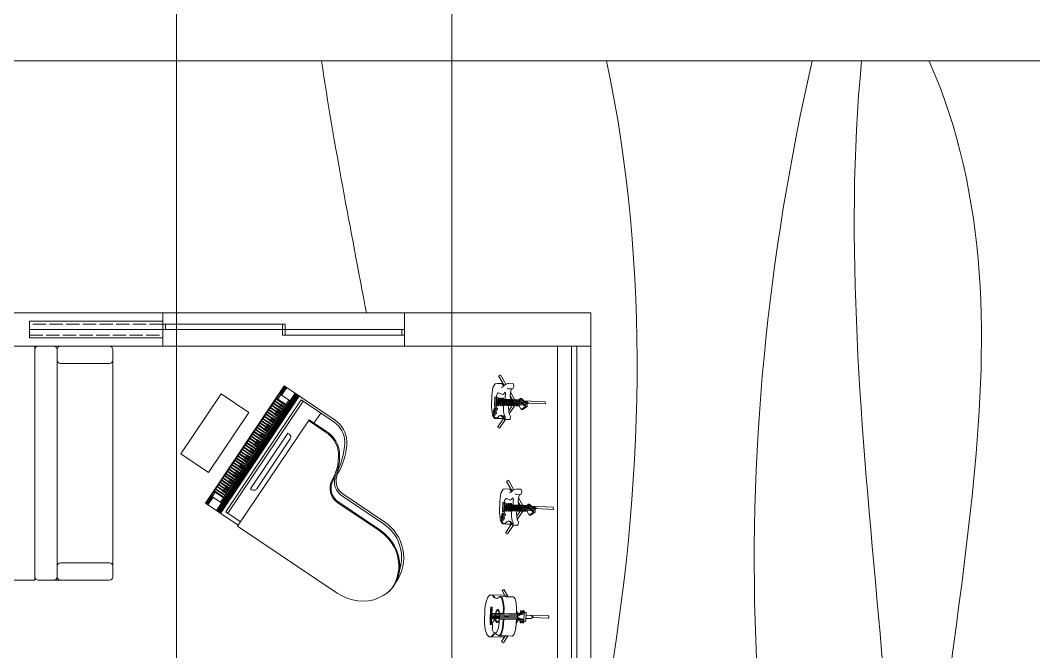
# Model space of a CAD drawing. Header units: millimetres. Extents: x 19901 to 56688, y 13732 to 29551.
# Drawn here: x 44345 to 45257, y 23316 to 23883 of the extents above; entities that cross this region are included whole.
import ezdxf

# ---------------------------------------------------------------- set-up
doc = ezdxf.new("R2010")
doc.units = ezdxf.units.MM
doc.linetypes.add('ACAD_ISO02W100', pattern=[15, 12, -3])
doc.layers.get('0').update_dxf_attribs({"lineweight": 18})
for name, color, linetype, lineweight in [('A-FURN', 9, 'Continuous', 13), ('curve di livello', 6, 'Continuous', 9), ('PROIEZIONI_finissime_fine lines', 251, 'Continuous', 5), ('SEZIONI_medie_small_section', 2, 'Continuous', 9), ('vetro', 140, 'Continuous', 15), ('Wall', 7, 'Continuous', 20)]:
    doc.layers.add(name, color=color, linetype=linetype, lineweight=lineweight)

# ---------------------------------------------------------------- blocks, each defined once
blk = doc.blocks.new('Guitar Stand Accoustic')
at = {"lineweight": 0}
for p, q in [((-0.36, 14.26), (-0.15, 22.09)), ((-0.15, 22.09), (0.58, 22.15)), ((0.61, 22.04), (0.46, 16.54)), ((0.58, 22.15), (0.61, 22.04)), ((-1.26, 13.57), (-1.24, 14.28)), ((-1.24, 14.28), (-0.36, 14.26)), ((-0.36, 14.26), (-0.27, 14.26)), ((-0.27, 14.26), (-0.24, 15.89)), ((-0.27, 14.26), (0.77, 14.24)), ((-0.24, 15.89), (0.3, 16.87)), ((0.3, 16.87), (0.46, 16.54)), ((0.46, 16.54), (0.8, 15.87)), ((0.8, 15.87), (0.77, 14.24)), ((1.75, 14.22), (0.77, 14.24)), ((1.73, 13.52), (1.75, 14.22)), ((-4.43, 10.79), (-5.88, 10.41)), ((-2.68, 10.98), (-4.43, 10.79)), ((-1.76, 10.98), (-2.68, 10.98)), ((-1.87, 13.59), (-1.88, 13.36)), ((-1.88, 13.36), (-1.38, 13.35)), ((-1.38, 13.58), (-1.87, 13.59)), ((-1.84, 12.51), (-1.85, 12.3)), ((-1.85, 12.3), (-1.35, 12.29)), ((-1.83, 13.1), (-1.84, 12.88)), ((-1.84, 12.88), (-1.34, 12.87)), ((-1.34, 12.5), (-1.84, 12.51)), ((-1.33, 13.09), (-1.83, 13.1)), ((-1.76, 10.98), (-0.79, 11.56)), ((-0.8, 10.97), (-1.76, 10.98)), ((-1.38, 13.53), (-1.38, 13.58)), ((-1.38, 13.53), (-1.25, 13.52)), ((-1.38, 13.37), (-1.38, 13.53)), ((-1.38, 13.35), (-1.38, 13.37)), ((-1.38, 13.37), (-1.22, 13.37)), ((-1.35, 12.45), (-1.34, 12.5)), ((-1.35, 12.45), (-1.07, 12.45)), ((-1.35, 12.3), (-1.35, 12.45)), ((-1.35, 12.29), (-1.35, 12.3)), ((-1.35, 12.3), (-1.05, 12.3)), ((-1.34, 13.04), (-1.33, 13.09)), ((-1.34, 13.04), (-1.17, 13.03)), ((-1.34, 12.89), (-1.34, 13.04)), ((-1.34, 12.87), (-1.34, 12.89)), ((-1.34, 12.89), (-1.14, 12.88)), ((-1.25, 13.52), (-1.26, 13.57)), ((-1.26, 13.57), (1.73, 13.52)), ((-1.22, 13.37), (-1.25, 13.52)), ((-1.17, 13.03), (-1.22, 13.37)), ((-1.14, 12.88), (-1.17, 13.03)), ((-1.07, 12.45), (-1.14, 12.88)), ((-1.05, 12.3), (-1.07, 12.45)), ((-0.97, 11.86), (-1.05, 12.3)), ((-0.79, 11.6), (-0.97, 11.86)), ((-0.88, 6.63), (-0.8, 10.97)), ((-0.79, 11.43), (-0.8, 11.32)), ((-0.8, 10.97), (-0.8, 11.32)), ((-0.8, 11.32), (1.2, 11.28)), ((-0.67, 11.31), (-0.8, 11.32)), ((-0.79, 11.56), (-0.79, 11.6)), ((-0.79, 11.43), (-0.79, 11.56)), ((-0.79, 11.43), (1.2, 11.4)), ((-0.78, 5.06), (-0.67, 11.31)), ((-0.69, 13.27), (-0.77, 13.21)), ((-0.77, 12.9), (-0.77, 13.21)), ((-0.69, 12.96), (-0.77, 12.9)), ((-0.77, 12.9), (-0.61, 12.9)), ((-0.66, 12.19), (-0.74, 12.14)), ((-0.74, 11.83), (-0.74, 12.14)), ((-0.66, 11.88), (-0.74, 11.83)), ((-0.74, 11.83), (-0.58, 11.83)), ((-0.65, 12.78), (-0.73, 12.73)), ((-0.73, 12.41), (-0.73, 12.73)), ((-0.65, 12.47), (-0.73, 12.41)), ((-0.73, 12.41), (-0.57, 12.41)), ((-0.61, 13.21), (-0.69, 13.27)), ((-0.61, 12.9), (-0.69, 12.96)), ((-0.67, 11.31), (-0.66, 11.83)), ((-0.32, 11.31), (-0.67, 11.31)), ((-0.58, 12.14), (-0.66, 12.19)), ((-0.58, 11.83), (-0.66, 11.88)), ((-0.57, 12.72), (-0.65, 12.78)), ((-0.57, 12.41), (-0.65, 12.47)), ((0.02, 11.3), (-0.62, 12.9)), ((-0.61, 12.9), (-0.61, 13.21)), ((-0.32, 11.31), (-0.61, 12.41)), ((-0.58, 11.83), (-0.58, 12.14)), ((-0.57, 12.41), (-0.57, 12.72)), ((-0.48, 2.37), (-0.32, 11.31)), ((0.02, 11.3), (-0.32, 11.31)), ((-0.13, 2.37), (0.02, 11.3)), ((0.2, 11.3), (0.02, 11.3)), ((0.2, 11.3), (0.37, 11.29)), ((0.26, 5.11), (0.37, 11.29)), ((0.37, 11.29), (1.08, 12.87)), ((0.37, 11.29), (0.72, 11.29)), ((0.61, 5.07), (0.72, 11.29)), ((0.72, 11.29), (1.04, 12.38)), ((0.72, 11.29), (1.07, 11.28)), ((0.96, 5.02), (1.07, 11.28)), ((1, 12.11), (1.09, 12.16)), ((1, 11.8), (1, 12.11)), ((1, 11.8), (1.08, 11.85)), ((1.16, 11.8), (1, 11.8)), ((1.01, 12.69), (1.1, 12.75)), ((1.01, 12.38), (1.01, 12.69)), ((1.01, 12.38), (1.09, 12.44)), ((1.17, 12.38), (1.01, 12.38)), ((1.07, 13.18), (1.16, 13.24)), ((1.07, 12.87), (1.07, 13.18)), ((1.07, 12.87), (1.15, 12.92)), ((1.23, 12.87), (1.07, 12.87)), ((1.07, 11.28), (1.08, 11.8)), ((1.07, 11.28), (1.2, 11.28)), ((1.08, 11.85), (1.16, 11.8)), ((1.09, 12.44), (1.17, 12.38)), ((1.09, 12.16), (1.17, 12.11)), ((1.1, 12.75), (1.18, 12.69)), ((1.11, 6.6), (1.19, 10.93)), ((1.15, 12.92), (1.23, 12.87)), ((1.16, 13.24), (1.24, 13.18)), ((1.16, 11.8), (1.17, 12.11)), ((1.17, 12.38), (1.18, 12.69)), ((1.19, 10.93), (1.2, 11.28)), ((1.19, 10.93), (2.59, 10.89)), ((1.2, 11.57), (1.32, 11.72)), ((1.2, 11.4), (1.2, 11.57)), ((1.2, 11.4), (1.2, 11.28)), ((1.23, 12.87), (1.24, 13.18)), ((1.32, 11.72), (1.39, 11.81)), ((1.32, 11.72), (2.59, 10.89)), ((1.39, 11.81), (1.48, 12.25)), ((1.48, 12.25), (1.51, 12.4)), ((1.78, 12.25), (1.48, 12.25)), ((1.51, 12.4), (1.6, 12.84)), ((1.78, 12.4), (1.51, 12.4)), ((1.6, 12.84), (1.63, 12.99)), ((1.79, 12.83), (1.6, 12.84)), ((1.63, 12.99), (1.69, 13.32)), ((1.79, 12.98), (1.63, 12.99)), ((1.69, 13.32), (1.72, 13.47)), ((1.85, 13.32), (1.69, 13.32)), ((1.72, 13.47), (1.73, 13.52)), ((1.85, 13.47), (1.72, 13.47)), ((1.78, 12.4), (1.79, 12.45)), ((1.78, 12.25), (1.78, 12.4)), ((1.78, 12.24), (1.78, 12.25)), ((2.28, 12.23), (1.78, 12.24)), ((1.79, 12.98), (1.8, 13.04)), ((1.79, 12.83), (1.79, 12.98)), ((1.79, 12.81), (1.79, 12.83)), ((2.29, 12.81), (1.79, 12.81)), ((1.79, 12.45), (2.28, 12.44)), ((1.8, 13.04), (2.29, 13.03)), ((1.85, 13.53), (2.35, 13.52)), ((1.85, 13.47), (1.85, 13.53)), ((1.85, 13.32), (1.85, 13.47)), ((1.85, 13.29), (1.85, 13.32)), ((2.35, 13.29), (1.85, 13.29)), ((2.28, 12.44), (2.28, 12.23)), ((2.29, 13.03), (2.29, 12.81)), ((2.35, 13.52), (2.35, 13.29)), ((2.59, 10.89), (3.06, 10.88)), ((3.06, 10.88), (4.81, 10.63)), ((4.81, 10.63), (6.25, 10.2)), ((-9.13, 6.55), (-6.61, 8.06)), ((-6.92, 7.24), (-7, 6.94)), ((-6.62, 7.49), (-6.92, 7.24)), ((-6.65, 5.44), (-6.62, 7.49)), ((-6.62, 7.49), (-6.61, 8.06)), ((-6.61, 8.06), (-6.58, 9.77)), ((-6.41, 10.12), (-6.58, 9.77)), ((-5.88, 10.41), (-6.41, 10.12)), ((6.25, 10.2), (6.77, 9.89)), ((6.77, 9.89), (6.92, 9.54)), ((6.84, 5.2), (6.88, 7.25)), ((6.88, 7.25), (6.89, 8.1)), ((6.88, 7.25), (7.09, 7.06)), ((6.89, 8.1), (6.92, 9.54)), ((6.89, 8.1), (9.26, 6.56)), ((8.83, 5.94), (7.09, 7.06)), ((7.09, 7.06), (7.17, 6.99)), ((7.17, 6.99), (7.37, 6.16)), ((-8.72, 5.91), (-9.13, 6.55)), ((-7, 6.94), (-8.72, 5.91)), ((-7.22, 2.08), (-7.14, 6.42)), ((-7, 6.94), (-7.14, 6.42)), ((-6.15, 3.59), (-7, 2.9)), ((-6.49, 5.55), (-6.66, 5.2)), ((-6.66, 5.2), (-6.65, 5.44)), ((-6.66, 5.2), (-6.43, 4.85)), ((-6.49, 5.78), (-6.65, 5.44)), ((-5.96, 6.08), (-6.49, 5.78)), ((-5.96, 5.84), (-6.49, 5.55)), ((-6.43, 4.85), (-6, 4.17)), ((-5.96, 4.11), (-6.16, 3.36)), ((-6, 4.17), (-6.15, 3.59)), ((-6, 4.17), (-5.96, 4.11)), ((-4.51, 6.45), (-5.96, 6.08)), ((-4.51, 6.22), (-5.96, 5.84)), ((-2.75, 6.64), (-4.51, 6.45)), ((-2.76, 6.41), (-4.51, 6.22)), ((-0.88, 6.4), (-2.76, 6.41)), ((-0.88, 6.63), (-2.75, 6.64)), ((-1.31, 5.12), (-2.19, 4.74)), ((-2.19, 4.74), (-2.19, 4.24)), ((-2.19, 4.24), (-1.33, 3.82)), ((-1.81, 4.69), (-1.82, 4.27)), ((-1.82, 4.27), (-1.1, 3.93)), ((-1.08, 5.01), (-1.81, 4.69)), ((-1.33, 3.82), (-0.05, 3.66)), ((-0.91, 5.16), (-1.31, 5.12)), ((-1.1, 3.93), (0.07, 3.78)), ((0.09, 5.12), (-1.08, 5.01)), ((-0.91, 5.16), (-0.88, 6.4)), ((-0.91, 5.04), (-0.91, 5.16)), ((-0.03, 5.12), (-0.91, 5.04)), ((-0.88, 6.4), (-0.88, 6.63)), ((-0.83, 2.38), (-0.78, 5.06)), ((-0.03, 5.12), (0.21, 5.12)), ((1.24, 3.88), (0.07, 3.78)), ((0.09, 5.12), (1.26, 4.97)), ((1.47, 3.77), (0.18, 3.66)), ((0.21, 5.12), (1.08, 5.01)), ((0.22, 2.36), (0.26, 5.11)), ((0.56, 2.36), (0.61, 5.07)), ((0.91, 2.35), (0.96, 5.02)), ((1.08, 5.01), (1.09, 5.13)), ((1.09, 5.13), (1.11, 6.36)), ((1.09, 5.13), (1.49, 5.07)), ((1.11, 6.6), (2.98, 6.54)), ((1.11, 6.36), (1.11, 6.6)), ((1.11, 6.36), (2.98, 6.31)), ((1.97, 4.21), (1.24, 3.88)), ((1.26, 4.97), (1.98, 4.62)), ((1.3, 3.4), (1.47, 3.66)), ((2.34, 4.16), (1.47, 3.77)), ((2.34, 4.04), (1.47, 3.66)), ((1.49, 5.07), (1.69, 4.98)), ((1.49, 4.96), (1.69, 4.98)), ((1.49, 4.96), (2.35, 4.54)), ((1.69, 4.98), (2.5, 5.05)), ((1.98, 4.62), (1.97, 4.21)), ((2.35, 4.54), (2.34, 4.16)), ((2.34, 4.16), (2.34, 4.04)), ((2.5, 5.05), (4.57, 4.69)), ((2.98, 6.54), (4.73, 6.29)), ((2.98, 6.31), (4.73, 6.06)), ((4.57, 4.69), (5.83, 4.03)), ((4.73, 6.29), (6.17, 5.86)), ((4.73, 6.06), (6.17, 5.63)), ((5.83, 4.03), (5.9, 3.26)), ((6.15, 3.96), (6.1, 3.89)), ((6.1, 3.89), (6.27, 3.14)), ((6.6, 4.62), (6.15, 3.96)), ((6.15, 3.96), (6.28, 3.37)), ((6.17, 5.86), (6.69, 5.55)), ((6.17, 5.63), (6.69, 5.31)), ((6.84, 4.96), (6.6, 4.62)), ((6.69, 5.55), (6.84, 5.2)), ((6.69, 5.31), (6.84, 4.96)), ((6.84, 4.96), (6.84, 5.2)), ((7.29, 1.83), (7.37, 6.16)), ((8.93, 5.91), (8.83, 5.94)), ((9.26, 6.56), (8.93, 5.91)), ((-7, 2.9), (-7.22, 2.08)), ((-7, 2.67), (-7.22, 1.85)), ((-7.22, 1.85), (-7.22, 2.08)), ((-7.22, 1.85), (-6.44, 1.05)), ((-6.16, 3.36), (-7, 2.67)), ((-6.44, 1.05), (-4.79, 0.42)), ((-4.79, 0.42), (-2.55, 0.05)), ((-2.94, 2.53), (-2.95, 2.3)), ((-2.95, 2.3), (-2.95, 2.05)), ((-2.95, 2.3), (3.03, 2.2)), ((-2.95, 2.05), (-1.71, 2.03)), ((-2.94, 2.53), (3.03, 2.43)), ((-2.55, 0.05), (2.55, -0.05)), ((-0.84, 1.97), (-1.71, 2.03)), ((-0.91, 2.17), (-1.06, 2.08)), ((-1.06, 2.08), (-0.76, 2.08)), ((-0.76, 2.08), (-0.91, 2.17)), ((-0.84, 1.97), (0.03, 1.89)), ((-0.56, 2.17), (-0.71, 2.08)), ((-0.71, 2.08), (-0.41, 2.07)), ((-0.41, 2.07), (-0.56, 2.17)), ((-0.21, 2.16), (-0.36, 2.07)), ((-0.36, 2.07), (-0.06, 2.06)), ((-0.06, 2.06), (-0.21, 2.16)), ((0.9, 1.94), (0.03, 1.89)), ((0.14, 2.06), (0.29, 2.15)), ((0.43, 2.06), (0.14, 2.06)), ((0.29, 2.15), (0.43, 2.06)), ((0.49, 2.05), (0.64, 2.14)), ((0.78, 2.05), (0.49, 2.05)), ((0.64, 2.14), (0.78, 2.05)), ((0.83, 2.05), (0.98, 2.13)), ((1.13, 2.04), (0.83, 2.05)), ((0.9, 1.94), (1.78, 1.97)), ((0.98, 2.13), (1.13, 2.04)), ((2.58, 2.66), (1.3, 3.4)), ((3.02, 1.94), (1.78, 1.97)), ((4.8, 0.25), (2.55, -0.05)), ((3.16, 2.77), (2.58, 2.66)), ((3.03, 2.2), (3.02, 1.94)), ((3.03, 2.43), (3.03, 2.2)), ((4.35, 2.74), (3.16, 2.77)), ((4.77, 2.61), (4.35, 2.74)), ((5.9, 3.26), (4.77, 2.61)), ((6.48, 0.82), (4.8, 0.25)), ((6.27, 3.14), (7.09, 2.42)), ((6.28, 3.37), (7.1, 2.65)), ((7.29, 1.59), (6.48, 0.82)), ((7.09, 2.42), (7.29, 1.59)), ((7.1, 2.65), (7.29, 1.83)), ((7.29, 1.59), (7.29, 1.83))]:
    blk.add_line(p, q, dxfattribs=at)
blk = doc.blocks.new('Guitar Stand Electric')
for p, q in [((-0.43, 11.09), (-0.24, 18.46)), ((-0.24, 18.46), (0.49, 18.52)), ((0.52, 18.42), (0.36, 12.43)), ((0.49, 18.52), (0.52, 18.42)), ((-1.16, 9.67), (0.52, 11.76)), ((-1.15, 10.2), (-0.43, 11.09)), ((-0.43, 11.09), (-0.34, 11.21)), ((-0.34, 11.21), (0.47, 12.22)), ((-0.34, 11.21), (-0.33, 11.76)), ((-0.33, 11.76), (0.21, 12.75)), ((0.18, 10.56), (-0.09, 10.43)), ((0.44, 10.42), (0.18, 10.56)), ((0.21, 12.75), (0.36, 12.43)), ((0.49, 10.94), (0.22, 10.81)), ((0.22, 10.81), (0.22, 10.63)), ((0.49, 10.77), (0.22, 10.63)), ((0.22, 10.63), (0.75, 10.62)), ((0.36, 12.43), (0.47, 12.22)), ((0.37, 3.97), (0.49, 10.63)), ((0.47, 12.22), (0.52, 12.29)), ((0.75, 10.8), (0.49, 10.94)), ((0.75, 10.62), (0.49, 10.77)), ((1.58, 12.27), (0.52, 12.29)), ((0.52, 11.76), (0.52, 12.29)), ((0.52, 11.76), (1.57, 11.74)), ((0.8, 11.25), (0.53, 11.11)), ((0.53, 11.11), (0.53, 10.93)), ((0.8, 11.07), (0.53, 10.93)), ((0.53, 10.93), (1.06, 10.92)), ((0.67, 3.96), (0.8, 10.92)), ((0.75, 10.8), (0.75, 10.62)), ((1.06, 11.1), (0.8, 11.25)), ((1.06, 10.92), (0.8, 11.07)), ((0.85, 11.46), (0.84, 11.29)), ((1.11, 11.43), (0.84, 11.29)), ((0.84, 11.29), (1.37, 11.28)), ((1.11, 11.61), (0.85, 11.46)), ((0.98, 3.95), (1.11, 11.28)), ((1.06, 11.1), (1.06, 10.92)), ((1.37, 11.46), (1.11, 11.61)), ((1.37, 11.28), (1.11, 11.43)), ((1.37, 11.46), (1.37, 11.28)), ((1.57, 11.74), (1.58, 12.27)), ((2.6, 10.19), (1.57, 11.74)), ((2.61, 10.72), (1.58, 12.27)), ((2.6, 10.19), (2.61, 10.72)), ((-6.25, 5.7), (-6.22, 7.35)), ((-6.22, 7.35), (-5.21, 7.59)), ((-5.21, 7.59), (-4.43, 7.25)), ((-4.43, 6.91), (-4.43, 7.25)), ((-3.27, 6.45), (-0.69, 8.01)), ((-0.71, 7.11), (-2.02, 6.32)), ((-1.16, 9.67), (-1.15, 10.2)), ((-0.66, 9.5), (-1.16, 9.67)), ((-0.44, 9.82), (-0.71, 9.7)), ((-0.71, 9.7), (-0.71, 9.52)), ((-0.45, 9.64), (-0.71, 9.52)), ((-0.71, 9.52), (-0.18, 9.51)), ((-0.71, 7.11), (-0.7, 7.22)), ((-0.71, 6.89), (-0.71, 7.11)), ((-0.7, 7.58), (-0.69, 8.01)), ((-0.7, 7.58), (1.31, 7.55)), ((-0.7, 7.22), (-0.7, 7.58)), ((-0.7, 7.22), (1.3, 7.18)), ((-0.69, 8.03), (-0.68, 8.52)), ((-0.69, 8.03), (1.31, 8)), ((-0.69, 8.01), (-0.69, 8.03)), ((-0.68, 8.52), (-0.67, 9.01)), ((-0.68, 8.52), (1.32, 8.49)), ((-0.67, 9.01), (-0.66, 9.5)), ((-0.67, 9.01), (1.33, 8.97)), ((-0.66, 9.5), (1.34, 9.46)), ((-0.59, 1.62), (-0.45, 9.52)), ((-0.18, 9.51), (-0.45, 9.64)), ((-0.18, 9.69), (-0.44, 9.82)), ((-0.13, 10.12), (-0.4, 10)), ((-0.4, 10), (-0.4, 9.82)), ((-0.14, 9.94), (-0.4, 9.82)), ((-0.4, 9.82), (0.13, 9.81)), ((-0.24, 3.98), (-0.14, 9.81)), ((-0.18, 9.69), (-0.18, 9.51)), ((0.13, 9.81), (-0.14, 9.94)), ((0.13, 9.99), (-0.13, 10.12)), ((-0.09, 10.43), (-0.09, 10.26)), ((0.18, 10.38), (-0.09, 10.26)), ((-0.09, 10.26), (0.44, 10.25)), ((0.06, 3.97), (0.17, 10.25)), ((0.13, 9.99), (0.13, 9.81)), ((0.44, 10.25), (0.18, 10.38)), ((0.44, 10.42), (0.44, 10.25)), ((1.3, 7.11), (1.29, 6.86)), ((1.31, 7.55), (1.3, 7.18)), ((1.3, 7.18), (1.3, 7.11)), ((3.1, 5.94), (1.3, 7.11)), ((1.32, 8.49), (1.31, 8.01)), ((1.31, 8.01), (4.17, 6.15)), ((1.31, 8.01), (1.31, 8)), ((1.31, 8), (1.31, 7.55)), ((1.33, 8.97), (1.32, 8.49)), ((1.34, 9.46), (1.33, 8.97)), ((1.34, 9.46), (2.6, 10.19)), ((-9.25, 2.86), (-5.99, 4.82)), ((-5.5, 4.23), (-8.84, 2.22)), ((-6.25, 5.7), (-6.22, 5.47)), ((-6.07, 5.04), (-6.22, 5.47)), ((-5.27, 4.02), (-6.2, 3.38)), ((-6.07, 5.04), (-5.99, 4.82)), ((-5.99, 4.82), (-5.92, 4.6)), ((-5.92, 4.6), (-5.5, 4.23)), ((-5.5, 4.23), (-5.27, 4.02)), ((-5.27, 4.02), (-5.11, 3.88)), ((-5.11, 3.88), (-4.9, 3.13)), ((-4.46, 5.6), (-4.53, 5.29)), ((-4.46, 5.6), (-4.43, 6.91)), ((-4.43, 6.91), (-3.96, 6.63)), ((-3.96, 6.63), (-3.27, 6.45)), ((-3.27, 6.45), (-3.07, 6.4)), ((-3.22, 4.53), (-2.78, 4.67)), ((-3.22, 4.53), (-2.59, 4.06)), ((-3.07, 6.4), (-2.02, 6.32)), ((-2.78, 4.67), (-1.75, 4.57)), ((-2.4, 3.56), (-2.65, 3.07)), ((-2.59, 4.06), (-2.4, 3.56)), ((-2.02, 6.32), (-1.99, 6.32)), ((-1.99, 6.32), (-1.12, 6.42)), ((-1.75, 4.57), (-0.75, 4.63)), ((-1.21, 3.74), (-1.2, 3.93)), ((1.42, 3.7), (-1.21, 3.74)), ((-1.2, 4.04), (-0.76, 4.04)), ((-1.2, 4.04), (-1.2, 3.93)), ((-1.2, 3.93), (1.42, 3.88)), ((-1.12, 6.42), (-0.71, 6.67)), ((-0.9, 3.86), (-0.95, 3.81)), ((-0.95, 3.81), (-0.83, 3.78)), ((-0.75, 3.86), (-0.9, 3.86)), ((-0.83, 3.78), (-0.71, 3.81)), ((-0.76, 4.21), (-0.75, 4.45)), ((-0.76, 4.21), (1.25, 4.17)), ((-0.76, 4.04), (-0.76, 4.21)), ((-0.76, 3.99), (-0.76, 4.04)), ((1.24, 3.95), (-0.76, 3.99)), ((-0.75, 4.7), (-0.74, 4.94)), ((-0.75, 4.7), (1.25, 4.66)), ((-0.75, 4.63), (-0.75, 4.7)), ((-0.75, 4.45), (-0.75, 4.63)), ((-0.75, 4.45), (1.25, 4.42)), ((-0.71, 3.81), (-0.75, 3.86)), ((-0.74, 5.43), (-0.73, 5.67)), ((-0.74, 5.18), (-0.74, 5.43)), ((-0.74, 5.43), (1.27, 5.39)), ((-0.74, 5.18), (1.26, 5.15)), ((-0.74, 4.94), (-0.74, 5.18)), ((-0.74, 4.94), (1.26, 4.9)), ((-0.73, 5.96), (-0.72, 6.24)), ((-0.73, 5.67), (-0.73, 5.96)), ((-0.73, 5.96), (1.28, 5.92)), ((-0.73, 5.67), (1.27, 5.64)), ((-0.72, 6.57), (-0.71, 6.67)), ((-0.72, 6.57), (1.29, 6.53)), ((-0.72, 6.24), (-0.72, 6.57)), ((-0.72, 6.24), (1.28, 6.21)), ((-0.71, 6.89), (1.29, 6.86)), ((-0.71, 6.67), (-0.71, 6.89)), ((-0.52, 3.85), (-0.57, 3.81)), ((-0.57, 3.81), (-0.45, 3.78)), ((-0.38, 3.85), (-0.52, 3.85)), ((-0.45, 3.78), (-0.33, 3.8)), ((-0.33, 3.8), (-0.38, 3.85)), ((-0.28, 1.61), (-0.24, 3.98)), ((-0.09, 3.85), (-0.13, 3.8)), ((-0.13, 3.8), (-0.02, 3.77)), ((0.06, 3.84), (-0.09, 3.85)), ((-0.02, 3.77), (0.1, 3.8)), ((0.02, 1.61), (0.06, 3.97)), ((0.1, 3.8), (0.06, 3.84)), ((0.29, 3.84), (0.24, 3.79)), ((0.24, 3.79), (0.36, 3.76)), ((0.43, 3.84), (0.29, 3.84)), ((0.33, 1.6), (0.37, 3.97)), ((0.36, 3.76), (0.48, 3.79)), ((0.48, 3.79), (0.43, 3.84)), ((0.66, 3.83), (0.62, 3.79)), ((0.62, 3.79), (0.73, 3.76)), ((0.63, 1.6), (0.67, 3.96)), ((0.81, 3.83), (0.66, 3.83)), ((0.73, 3.76), (0.85, 3.78)), ((0.85, 3.78), (0.81, 3.83)), ((0.94, 1.59), (0.98, 3.95)), ((1.04, 3.83), (0.99, 3.78)), ((0.99, 3.78), (1.11, 3.75)), ((1.18, 3.82), (1.04, 3.83)), ((1.11, 3.75), (1.23, 3.78)), ((1.23, 3.78), (1.18, 3.82)), ((1.25, 4.17), (1.24, 4)), ((1.24, 4), (1.42, 4)), ((1.24, 4), (1.24, 3.95)), ((1.26, 4.9), (1.25, 4.66)), ((1.25, 4.66), (1.25, 4.42)), ((1.25, 4.42), (1.25, 4.19)), ((1.25, 4.19), (1.99, 4.1)), ((1.25, 4.19), (1.25, 4.17)), ((1.27, 5.39), (1.26, 5.15)), ((1.26, 5.15), (1.26, 4.9)), ((1.28, 5.92), (1.27, 5.64)), ((1.27, 5.64), (1.27, 5.39)), ((1.29, 6.53), (1.28, 6.21)), ((1.28, 6.21), (1.28, 5.96)), ((2.03, 5.88), (1.28, 5.96)), ((1.28, 5.96), (1.28, 5.92)), ((1.29, 6.86), (1.29, 6.53)), ((1.42, 4), (1.42, 3.88)), ((1.42, 3.88), (1.42, 3.7)), ((3.3, 4.17), (1.99, 4.1)), ((3.1, 5.94), (2.03, 5.88)), ((4.17, 6.15), (3.17, 5.94)), ((4.6, 4.44), (3.3, 4.17)), ((4.35, 6.19), (4.17, 6.15)), ((5.12, 6.57), (4.35, 6.19)), ((5.28, 4.78), (4.6, 4.44)), ((4.68, 3.3), (4.92, 3.88)), ((4.92, 3.88), (5.58, 4.38)), ((5.21, 3.79), (4.94, 3.2)), ((5.12, 6.57), (5.79, 6.53)), ((5.51, 4.01), (5.21, 3.79)), ((5.62, 4.76), (5.28, 4.78)), ((5.76, 4.2), (5.51, 4.01)), ((5.51, 4.01), (5.85, 3.74)), ((5.58, 4.38), (5.71, 4.55)), ((5.73, 4.73), (5.62, 4.76)), ((5.71, 4.55), (5.77, 4.68)), ((5.77, 4.68), (5.73, 4.73)), ((5.94, 4.34), (5.76, 4.2)), ((8.77, 2.25), (5.76, 4.2)), ((5.79, 6.53), (6.1, 6.45)), ((5.84, 2.72), (5.85, 3.74)), ((6.08, 4.52), (5.94, 4.34)), ((6.15, 4.67), (6.08, 4.52)), ((6.1, 6.45), (6.17, 6.33)), ((6.15, 4.86), (6.17, 6.33)), ((6.15, 4.86), (9.21, 2.87)), ((6.15, 4.67), (6.15, 4.86)), ((-8.84, 2.22), (-9.25, 2.86)), ((-6.22, 1.72), (-6.2, 3.38)), ((-6.11, 1.06), (-6.22, 1.72)), ((-4.77, 0.34), (-6.11, 1.06)), ((-2.02, 0.01), (-4.77, 0.34)), ((-2.65, 3.07), (-2.99, 2.19)), ((-2.99, 2.19), (-2.74, 1.92)), ((-2.74, 1.92), (-2.24, 1.68)), ((-2.24, 1.68), (-1.53, 1.51)), ((2.02, -0.01), (-2.02, 0.01)), ((-1.54, 1.05), (-1.53, 1.51)), ((1.58, 1), (-1.54, 1.05)), ((-1.53, 1.87), (-1.53, 1.52)), ((-1.53, 1.87), (1.6, 1.82)), ((-1.53, 1.52), (1.59, 1.46)), ((-1.53, 1.51), (-1.53, 1.52)), ((-1.23, 2.48), (-1.12, 2.66)), ((-1.23, 2.36), (-1.12, 2.54)), ((-1.23, 2.48), (-1.23, 2.36)), ((1.35, 2.16), (-1.23, 2.36)), ((-1.21, 3.35), (-1.22, 3.23)), ((-1.22, 3.23), (1.41, 3.19)), ((-1.22, 3.05), (-1.22, 3.23)), ((1.41, 3), (-1.22, 3.05)), ((-1.21, 3.35), (1.41, 3.31)), ((-1.12, 2.66), (1.46, 2.45)), ((-1.12, 2.66), (-1.12, 2.54)), ((-1.12, 2.54), (1.45, 2.34)), ((-0.91, 3.17), (-0.96, 3.12)), ((-0.96, 3.12), (-0.84, 3.09)), ((-0.86, 2.45), (-0.93, 2.41)), ((-0.93, 2.41), (-0.83, 2.38)), ((-0.76, 3.17), (-0.91, 3.17)), ((-0.72, 2.44), (-0.86, 2.45)), ((-0.84, 3.09), (-0.72, 3.12)), ((-0.83, 2.38), (-0.7, 2.4)), ((-0.72, 3.12), (-0.76, 3.17)), ((-0.7, 2.4), (-0.72, 2.44)), ((-0.54, 3.16), (-0.58, 3.12)), ((-0.58, 3.12), (-0.46, 3.09)), ((-0.49, 2.43), (-0.56, 2.39)), ((-0.56, 2.39), (-0.46, 2.35)), ((-0.39, 3.16), (-0.54, 3.16)), ((-0.35, 2.41), (-0.49, 2.43)), ((-0.46, 3.09), (-0.35, 3.11)), ((-0.46, 2.35), (-0.33, 2.37)), ((-0.35, 3.11), (-0.39, 3.16)), ((-0.33, 2.37), (-0.35, 2.41)), ((-0.1, 3.15), (-0.15, 3.11)), ((-0.15, 3.11), (-0.03, 3.08)), ((-0.06, 2.39), (-0.13, 2.35)), ((-0.13, 2.35), (-0.03, 2.32)), ((0.05, 3.15), (-0.1, 3.15)), ((0.08, 2.38), (-0.06, 2.39)), ((-0.03, 3.08), (0.09, 3.1)), ((-0.03, 2.32), (0.1, 2.33)), ((0.09, 3.1), (0.05, 3.15)), ((0.1, 2.33), (0.08, 2.38)), ((0.28, 3.15), (0.23, 3.1)), ((0.23, 3.1), (0.35, 3.07)), ((0.3, 2.36), (0.23, 2.32)), ((0.23, 2.32), (0.33, 2.29)), ((0.42, 3.14), (0.28, 3.15)), ((0.45, 2.35), (0.3, 2.36)), ((0.33, 2.29), (0.47, 2.3)), ((0.35, 3.07), (0.47, 3.1)), ((0.47, 3.1), (0.42, 3.14)), ((0.47, 2.3), (0.45, 2.35)), ((0.65, 3.14), (0.6, 3.1)), ((0.6, 3.1), (0.72, 3.07)), ((0.67, 2.33), (0.6, 2.29)), ((0.6, 2.29), (0.7, 2.26)), ((0.8, 3.14), (0.65, 3.14)), ((0.82, 2.32), (0.67, 2.33)), ((0.7, 2.26), (0.84, 2.28)), ((0.72, 3.07), (0.84, 3.09)), ((0.84, 3.09), (0.8, 3.14)), ((0.84, 2.28), (0.82, 2.32)), ((1.04, 2.31), (0.97, 2.27)), ((0.97, 2.27), (1.07, 2.23)), ((1.03, 3.13), (0.98, 3.09)), ((0.98, 3.09), (1.1, 3.06)), ((1.17, 3.13), (1.03, 3.13)), ((1.19, 2.29), (1.04, 2.31)), ((1.07, 2.23), (1.2, 2.25)), ((1.1, 3.06), (1.22, 3.08)), ((1.22, 3.08), (1.17, 3.13)), ((1.2, 2.25), (1.19, 2.29)), ((1.45, 2.34), (1.35, 2.16)), ((1.41, 3.31), (1.41, 3.19)), ((1.41, 3.19), (1.41, 3)), ((1.46, 2.45), (1.45, 2.34)), ((1.59, 1.46), (1.58, 1)), ((1.6, 1.82), (1.59, 1.58)), ((1.59, 1.58), (2.27, 1.56)), ((1.59, 1.58), (1.59, 1.46)), ((3.21, 0.99), (2.01, 1.13)), ((2.01, 1.13), (2.61, 0.77)), ((4.7, 0.39), (2.02, -0.01)), ((2.65, 2.1), (2.27, 1.99)), ((2.27, 1.99), (2.27, 1.56)), ((2.64, 1.63), (2.27, 1.52)), ((2.27, 1.56), (2.27, 1.52)), ((2.27, 1.52), (2.64, 1.39)), ((2.53, 0.9), (2.77, 0.98)), ((2.77, 0.83), (2.53, 0.9)), ((2.61, 0.77), (3.77, 0.61)), ((3.02, 1.5), (2.64, 1.63)), ((2.64, 1.39), (2.95, 1.48)), ((3.02, 1.97), (2.65, 2.1)), ((2.77, 0.98), (2.81, 1)), ((2.77, 0.83), (2.77, 0.98)), ((2.77, 0.83), (3.31, 0.75)), ((3.05, 0.93), (2.81, 1)), ((2.95, 1.48), (3.02, 1.5)), ((2.95, 1.48), (3.48, 1.35)), ((3.02, 1.97), (3.02, 1.5)), ((3.31, 0.75), (3.05, 0.93)), ((3.77, 0.61), (3.21, 0.99)), ((3.48, 1.35), (3.47, 1.19)), ((3.85, 1.3), (3.47, 1.19)), ((3.47, 1.19), (3.85, 1.06)), ((3.86, 1.78), (3.48, 1.66)), ((3.48, 1.66), (3.48, 1.35)), ((4.22, 1.17), (3.85, 1.3)), ((3.85, 1.06), (3.88, 1.07)), ((4.23, 1.65), (3.86, 1.78)), ((3.88, 1.07), (4.14, 1.15)), ((3.88, 1.07), (4.01, 0.96)), ((4.01, 0.96), (4.13, 0.94)), ((4.14, 1.15), (4.13, 0.94)), ((4.13, 0.94), (4.13, 0.72)), ((4.51, 0.83), (4.13, 0.72)), ((4.13, 0.72), (4.5, 0.59)), ((4.14, 1.15), (4.22, 1.17)), ((4.23, 1.65), (4.22, 1.22)), ((4.51, 1.31), (4.22, 1.22)), ((4.22, 1.22), (4.22, 1.17)), ((4.5, 0.59), (4.88, 0.7)), ((4.89, 1.18), (4.51, 1.31)), ((4.88, 0.7), (4.51, 0.83)), ((4.91, 2.72), (4.68, 3.3)), ((4.7, 0.39), (5.81, 1.07)), ((4.89, 1.18), (4.88, 0.83)), ((4.88, 0.83), (5.31, 0.98)), ((4.88, 0.83), (4.88, 0.7)), ((4.91, 2.72), (5.05, 2.55)), ((5.05, 2.55), (5.6, 2.09)), ((5.31, 0.98), (5.44, 1.1)), ((5.44, 1.1), (5.6, 1.47)), ((5.6, 2.09), (5.62, 1.85)), ((5.6, 1.47), (5.62, 1.85)), ((5.81, 1.07), (5.84, 2.72)), ((8.88, 2.22), (8.77, 2.25)), ((9.21, 2.87), (8.88, 2.22))]:
    blk.add_line(p, q)

msp = doc.modelspace()

# ---------------------------------------------------------------- linework, layer by layer
msp.add_line((43761.91, 23846.85), (45768.28, 23846.87))
at = {"layer": 'A-FURN'}
for p, q in [((44358.57, 23590.4), (44328.57, 23590.4)), ((44358.57, 23380.4), (44358.57, 23590.4)), ((44358.57, 23380.4), (44358.57, 23590.4)), ((44361.57, 23590.4), (44375.57, 23590.4)), ((44375.57, 23590.4), (44381.57, 23590.4)), ((44378.57, 23383.4), (44378.57, 23587.4)), ((44378.57, 23587.4), (44378.57, 23577.96)), ((44425.57, 23590.4), (44381.57, 23590.4)), ((44428.57, 23587.4), (44428.57, 23577.96)), ((44428.57, 23383.4), (44428.57, 23587.4)), ((44381.6, 23574.96), (44425.57, 23574.96)), ((44512, 23449.39), (44582.79, 23554.76)), ((44582.79, 23554.76), (44628.49, 23524.06)), ((44489.89, 23493.78), (44526.14, 23547.73)), ((44512.38, 23449.13), (44583.17, 23554.51)), ((44592.57, 23548.19), (44521.78, 23442.82)), ((44593.32, 23547.68), (44522.53, 23442.31)), ((44593.89, 23547.3), (44523.1, 23441.93)), ((44594.3, 23547.03), (44523.51, 23441.65)), ((44594.53, 23546.87), (44523.74, 23441.5)), ((44523.97, 23441.35), (44594.76, 23546.72)), ((44595.17, 23546.44), (44524.38, 23441.07)), ((44595.74, 23546.06), (44524.95, 23440.69)), ((44596.08, 23545.83), (44525.29, 23440.46)), ((44596.34, 23545.66), (44525.55, 23440.28)), ((44551.04, 23531.01), (44526.14, 23547.73)), ((44576.97, 23543), (44584.22, 23553.8)), ((44578.18, 23547.91), (44590.16, 23539.87)), ((44578.83, 23547.48), (44583.43, 23554.33)), ((44579.21, 23547.23), (44583.81, 23554.08)), ((44580.38, 23546.44), (44584.98, 23553.29)), ((44525.41, 23450.32), (44587, 23541.99)), ((44597.91, 23542.31), (44530.31, 23441.68)), ((44599.76, 23541.07), (44532.15, 23440.44)), ((44576.51, 23533.74), (44571.49, 23537.12)), ((44576.78, 23534.14), (44571.75, 23537.51)), ((44581.24, 23533.43), (44572.82, 23539.09)), ((44581.51, 23533.83), (44573.08, 23539.49)), ((44579.17, 23537.7), (44574.14, 23541.07)), ((44579.43, 23538.09), (44574.41, 23541.47)), ((44583.9, 23537.38), (44575.47, 23543.05)), ((44575.91, 23543.7), (44584.34, 23538.04)), ((44578.94, 23537.37), (44579.65, 23538.42)), ((44578.94, 23537.37), (44579.41, 23537.53)), ((44582.35, 23535.08), (44578.94, 23537.37)), ((44579.41, 23537.53), (44579.68, 23537.93)), ((44579.41, 23537.53), (44582.57, 23535.41)), ((44579.68, 23537.93), (44579.65, 23538.42)), ((44583.06, 23536.13), (44579.65, 23538.42)), ((44579.68, 23537.93), (44582.84, 23535.8)), ((44597.91, 23542.31), (44627.43, 23522.48)), ((44514.8, 23477.05), (44551.04, 23531.01)), ((44570.14, 23524.26), (44565.12, 23527.64)), ((44571.2, 23525.84), (44566.18, 23529.22)), ((44571.47, 23526.24), (44566.44, 23529.61)), ((44575.94, 23525.53), (44567.51, 23531.19)), ((44576.2, 23525.92), (44567.77, 23531.59)), ((44573.86, 23529.79), (44568.83, 23533.17)), ((44574.12, 23530.19), (44569.1, 23533.56)), ((44575.18, 23531.77), (44570.16, 23535.14)), ((44575.45, 23532.16), (44570.43, 23535.54)), ((44573.64, 23529.46), (44574.34, 23530.52)), ((44573.64, 23529.46), (44574.1, 23529.63)), ((44577.04, 23527.17), (44573.64, 23529.46)), ((44574.1, 23529.63), (44574.37, 23530.02)), ((44574.1, 23529.63), (44577.26, 23527.5)), ((44577.75, 23528.23), (44574.34, 23530.52)), ((44574.37, 23530.02), (44574.34, 23530.52)), ((44574.37, 23530.02), (44577.53, 23527.9)), ((44574.96, 23531.44), (44575.67, 23532.49)), ((44574.96, 23531.44), (44575.43, 23531.6)), ((44578.37, 23529.15), (44574.96, 23531.44)), ((44575.43, 23531.6), (44575.69, 23532)), ((44575.43, 23531.6), (44578.59, 23529.48)), ((44575.69, 23532), (44575.67, 23532.49)), ((44579.08, 23530.2), (44575.67, 23532.49)), ((44575.69, 23532), (44578.86, 23529.87)), ((44577, 23534.47), (44576.29, 23533.41)), ((44576.76, 23533.58), (44576.29, 23533.41)), ((44579.7, 23531.13), (44576.29, 23533.41)), ((44577.02, 23533.97), (44576.76, 23533.58)), ((44576.76, 23533.58), (44579.92, 23531.46)), ((44577, 23534.47), (44577.02, 23533.97)), ((44580.4, 23532.18), (44577, 23534.47)), ((44577.02, 23533.97), (44580.18, 23531.85)), ((44615.56, 23530.45), (44609.54, 23521.49)), ((44605.07, 23524.5), (44540.83, 23428.88)), ((44564.57, 23515.96), (44559.54, 23519.34)), ((44564.83, 23516.36), (44559.81, 23519.73)), ((44565.89, 23517.94), (44560.87, 23521.31)), ((44566.16, 23518.33), (44561.14, 23521.71)), ((44567.22, 23519.91), (44562.2, 23523.29)), ((44567.49, 23520.31), (44562.46, 23523.68)), ((44571.95, 23519.6), (44563.52, 23525.26)), ((44572.22, 23520), (44563.79, 23525.66)), ((44569.87, 23523.87), (44564.85, 23527.24)), ((44565.67, 23517.61), (44566.38, 23518.66)), ((44566.4, 23518.17), (44566.38, 23518.66)), ((44569.79, 23516.37), (44566.38, 23518.66)), ((44567.71, 23520.64), (44567, 23519.58)), ((44567.47, 23519.75), (44567, 23519.58)), ((44570.41, 23517.3), (44567, 23519.58)), ((44567.73, 23520.14), (44567.47, 23519.75)), ((44567.47, 23519.75), (44570.63, 23517.63)), ((44567.71, 23520.64), (44567.73, 23520.14)), ((44571.11, 23518.35), (44567.71, 23520.64)), ((44567.73, 23520.14), (44570.89, 23518.02)), ((44569.65, 23523.54), (44570.36, 23524.59)), ((44569.65, 23523.54), (44570.12, 23523.7)), ((44573.06, 23521.25), (44569.65, 23523.54)), ((44570.12, 23523.7), (44570.39, 23524.1)), ((44570.12, 23523.7), (44573.28, 23521.58)), ((44570.39, 23524.1), (44570.36, 23524.59)), ((44573.77, 23522.3), (44570.36, 23524.59)), ((44570.39, 23524.1), (44573.55, 23521.97)), ((44571.69, 23526.57), (44570.98, 23525.51)), ((44571.45, 23525.68), (44570.98, 23525.51)), ((44574.39, 23523.22), (44570.98, 23525.51)), ((44571.71, 23526.07), (44571.45, 23525.68)), ((44571.45, 23525.68), (44574.61, 23523.55)), ((44571.69, 23526.57), (44571.71, 23526.07)), ((44575.1, 23524.28), (44571.69, 23526.57)), ((44571.71, 23526.07), (44574.87, 23523.95)), ((44604.54, 23523.71), (44620.34, 23513.09)), ((44605.07, 23524.5), (44620.87, 23513.88)), ((44585.92, 23512.51), (44552.3, 23462.46)), ((44557.93, 23506.08), (44552.91, 23509.46)), ((44558.19, 23506.48), (44553.17, 23509.85)), ((44562.66, 23505.77), (44554.23, 23511.43)), ((44562.93, 23506.17), (44554.5, 23511.83)), ((44560.58, 23510.04), (44555.56, 23513.41)), ((44560.85, 23510.43), (44555.83, 23513.81)), ((44561.91, 23512.01), (44556.89, 23515.39)), ((44562.18, 23512.41), (44557.15, 23515.78)), ((44566.64, 23511.7), (44558.22, 23517.36)), ((44566.91, 23512.09), (44558.48, 23517.76)), ((44560.36, 23509.71), (44561.07, 23510.76)), ((44560.36, 23509.71), (44560.83, 23509.87)), ((44563.77, 23507.42), (44560.36, 23509.71)), ((44560.83, 23509.87), (44561.09, 23510.27)), ((44560.83, 23509.87), (44563.99, 23507.75)), ((44561.09, 23510.27), (44561.07, 23510.76)), ((44564.48, 23508.47), (44561.07, 23510.76)), ((44561.09, 23510.27), (44564.26, 23508.14)), ((44562.4, 23512.74), (44561.69, 23511.68)), ((44562.16, 23511.85), (44561.69, 23511.68)), ((44565.1, 23509.39), (44561.69, 23511.68)), ((44562.42, 23512.24), (44562.16, 23511.85)), ((44562.16, 23511.85), (44565.32, 23509.72)), ((44562.4, 23512.74), (44562.42, 23512.24)), ((44565.8, 23510.45), (44562.4, 23512.74)), ((44562.42, 23512.24), (44565.58, 23510.12)), ((44564.34, 23515.63), (44565.05, 23516.69)), ((44564.34, 23515.63), (44564.81, 23515.8)), ((44567.75, 23513.34), (44564.34, 23515.63)), ((44564.81, 23515.8), (44565.08, 23516.19)), ((44564.81, 23515.8), (44567.97, 23513.67)), ((44568.46, 23514.4), (44565.05, 23516.69)), ((44565.08, 23516.19), (44565.05, 23516.69)), ((44565.08, 23516.19), (44568.24, 23514.07)), ((44565.67, 23517.61), (44566.14, 23517.77)), ((44569.08, 23515.32), (44565.67, 23517.61)), ((44566.14, 23517.77), (44566.4, 23518.17)), ((44566.14, 23517.77), (44569.3, 23515.65)), ((44566.4, 23518.17), (44569.56, 23516.04)), ((44585.92, 23512.51), (44587.24, 23511.63)), ((44552.62, 23498.18), (44547.6, 23501.56)), ((44552.89, 23498.58), (44547.86, 23501.95)), ((44557.35, 23497.87), (44548.92, 23503.53)), ((44557.62, 23498.26), (44549.19, 23503.93)), ((44555.27, 23502.13), (44550.25, 23505.51)), ((44555.54, 23502.53), (44550.52, 23505.9)), ((44556.6, 23504.11), (44551.58, 23507.48)), ((44556.87, 23504.5), (44551.84, 23507.88)), ((44555.05, 23501.8), (44555.76, 23502.86)), ((44555.05, 23501.8), (44555.52, 23501.97)), ((44558.46, 23499.51), (44555.05, 23501.8)), ((44555.52, 23501.97), (44555.79, 23502.36)), ((44555.52, 23501.97), (44558.68, 23499.84)), ((44559.17, 23500.57), (44555.76, 23502.86)), ((44555.79, 23502.36), (44555.76, 23502.86)), ((44555.79, 23502.36), (44558.95, 23500.24)), ((44556.38, 23503.78), (44557.09, 23504.83)), ((44556.38, 23503.78), (44556.85, 23503.94)), ((44559.79, 23501.49), (44556.38, 23503.78)), ((44556.85, 23503.94), (44557.11, 23504.34)), ((44556.85, 23503.94), (44560.01, 23501.82)), ((44557.11, 23504.34), (44557.09, 23504.83)), ((44560.5, 23502.54), (44557.09, 23504.83)), ((44557.11, 23504.34), (44560.27, 23502.21)), ((44558.42, 23506.81), (44557.71, 23505.75)), ((44558.17, 23505.92), (44557.71, 23505.75)), ((44561.11, 23503.47), (44557.71, 23505.75)), ((44558.02, 23462.44), (44588.11, 23507.22)), ((44558.44, 23506.31), (44558.17, 23505.92)), ((44558.17, 23505.92), (44561.34, 23503.8)), ((44558.42, 23506.81), (44558.44, 23506.31)), ((44561.82, 23504.52), (44558.42, 23506.81)), ((44558.44, 23506.31), (44561.6, 23504.19)), ((44514.8, 23477.05), (44489.89, 23493.78)), ((44545.98, 23488.3), (44540.96, 23491.68)), ((44546.25, 23488.7), (44541.23, 23492.07)), ((44547.31, 23490.28), (44542.29, 23493.65)), ((44547.58, 23490.67), (44542.55, 23494.05)), ((44548.64, 23492.25), (44543.61, 23495.63)), ((44548.9, 23492.65), (44543.88, 23496.02)), ((44553.37, 23491.94), (44544.94, 23497.6)), ((44553.64, 23492.34), (44545.21, 23498)), ((44551.29, 23496.21), (44546.27, 23499.58)), ((44551.56, 23496.6), (44546.53, 23499.98)), ((44547.09, 23489.95), (44547.8, 23491)), ((44547.82, 23490.51), (44547.8, 23491)), ((44551.2, 23488.71), (44547.8, 23491)), ((44549.12, 23492.98), (44548.42, 23491.92)), ((44548.88, 23492.09), (44548.42, 23491.92)), ((44551.82, 23489.64), (44548.42, 23491.92)), ((44549.15, 23492.48), (44548.88, 23492.09)), ((44548.88, 23492.09), (44552.04, 23489.97)), ((44549.12, 23492.98), (44549.15, 23492.48)), ((44552.53, 23490.69), (44549.12, 23492.98)), ((44549.15, 23492.48), (44552.31, 23490.36)), ((44551.07, 23495.88), (44551.78, 23496.93)), ((44551.07, 23495.88), (44551.54, 23496.04)), ((44554.48, 23493.59), (44551.07, 23495.88)), ((44551.54, 23496.04), (44551.8, 23496.44)), ((44551.54, 23496.04), (44554.7, 23493.92)), ((44551.8, 23496.44), (44551.78, 23496.93)), ((44555.19, 23494.64), (44551.78, 23496.93)), ((44551.8, 23496.44), (44554.96, 23494.31)), ((44553.11, 23498.91), (44552.4, 23497.85)), ((44552.87, 23498.02), (44552.4, 23497.85)), ((44555.81, 23495.56), (44552.4, 23497.85)), ((44553.13, 23498.41), (44552.87, 23498.02)), ((44552.87, 23498.02), (44556.03, 23495.89)), ((44553.11, 23498.91), (44553.13, 23498.41)), ((44556.51, 23496.62), (44553.11, 23498.91)), ((44553.13, 23498.41), (44556.29, 23496.29)), ((44539.35, 23478.42), (44534.32, 23481.8)), ((44539.61, 23478.82), (44534.59, 23482.19)), ((44544.08, 23478.11), (44535.65, 23483.77)), ((44544.35, 23478.51), (44535.92, 23484.17)), ((44542, 23482.38), (44536.98, 23485.75)), ((44542.27, 23482.77), (44537.24, 23486.14)), ((44543.33, 23484.35), (44538.31, 23487.73)), ((44543.59, 23484.75), (44538.57, 23488.12)), ((44548.06, 23484.04), (44539.63, 23489.7)), ((44548.33, 23484.43), (44539.9, 23490.1)), ((44541.78, 23482.05), (44542.49, 23483.1)), ((44541.78, 23482.05), (44542.25, 23482.21)), ((44545.19, 23479.76), (44541.78, 23482.05)), ((44542.25, 23482.21), (44542.51, 23482.61)), ((44542.25, 23482.21), (44545.41, 23480.09)), ((44542.51, 23482.61), (44542.49, 23483.1)), ((44545.89, 23480.81), (44542.49, 23483.1)), ((44542.51, 23482.61), (44545.67, 23480.48)), ((44543.82, 23485.08), (44543.11, 23484.02)), ((44543.57, 23484.19), (44543.11, 23484.02)), ((44546.51, 23481.73), (44543.11, 23484.02)), ((44543.84, 23484.58), (44543.57, 23484.19)), ((44543.57, 23484.19), (44546.74, 23482.06)), ((44543.82, 23485.08), (44543.84, 23484.58)), ((44547.22, 23482.79), (44543.82, 23485.08)), ((44543.84, 23484.58), (44547, 23482.46)), ((44545.76, 23487.97), (44546.47, 23489.03)), ((44545.76, 23487.97), (44546.23, 23488.14)), ((44549.17, 23485.68), (44545.76, 23487.97)), ((44546.23, 23488.14), (44546.49, 23488.53)), ((44546.23, 23488.14), (44549.39, 23486.01)), ((44549.88, 23486.74), (44546.47, 23489.03)), ((44546.49, 23488.53), (44546.47, 23489.03)), ((44546.49, 23488.53), (44549.66, 23486.41)), ((44547.09, 23489.95), (44547.56, 23490.11)), ((44550.5, 23487.66), (44547.09, 23489.95)), ((44547.56, 23490.11), (44547.82, 23490.51)), ((44547.56, 23490.11), (44550.72, 23487.99)), ((44547.82, 23490.51), (44550.98, 23488.38)), ((44534.04, 23470.52), (44529.01, 23473.9)), ((44534.3, 23470.92), (44529.28, 23474.29)), ((44538.77, 23470.21), (44530.34, 23475.87)), ((44539.04, 23470.6), (44530.61, 23476.27)), ((44536.69, 23474.47), (44531.67, 23477.85)), ((44536.96, 23474.87), (44531.93, 23478.24)), ((44538.02, 23476.45), (44533, 23479.82)), ((44538.29, 23476.84), (44533.26, 23480.22)), ((44536.47, 23474.14), (44537.18, 23475.2)), ((44536.47, 23474.14), (44536.94, 23474.31)), ((44539.88, 23471.85), (44536.47, 23474.14)), ((44536.94, 23474.31), (44537.2, 23474.7)), ((44536.94, 23474.31), (44540.1, 23472.18)), ((44540.59, 23472.91), (44537.18, 23475.2)), ((44537.2, 23474.7), (44537.18, 23475.2)), ((44537.2, 23474.7), (44540.36, 23472.58)), ((44537.8, 23476.12), (44538.51, 23477.17)), ((44537.8, 23476.12), (44538.27, 23476.28)), ((44541.21, 23473.83), (44537.8, 23476.12)), ((44538.27, 23476.28), (44538.53, 23476.68)), ((44538.27, 23476.28), (44541.43, 23474.16)), ((44538.53, 23476.68), (44538.51, 23477.17)), ((44541.91, 23474.88), (44538.51, 23477.17)), ((44538.53, 23476.68), (44541.69, 23474.55)), ((44539.83, 23479.15), (44539.13, 23478.09)), ((44539.59, 23478.26), (44539.13, 23478.09)), ((44542.53, 23475.81), (44539.13, 23478.09)), ((44539.86, 23478.65), (44539.59, 23478.26)), ((44539.59, 23478.26), (44542.75, 23476.14)), ((44539.83, 23479.15), (44539.86, 23478.65)), ((44543.24, 23476.86), (44539.83, 23479.15)), ((44539.86, 23478.65), (44543.02, 23476.53)), ((44527.4, 23460.64), (44522.38, 23464.02)), ((44527.67, 23461.04), (44522.64, 23464.41)), ((44528.73, 23462.62), (44523.71, 23465.99)), ((44528.99, 23463.01), (44523.97, 23466.39)), ((44530.06, 23464.59), (44525.03, 23467.97)), ((44530.32, 23464.99), (44525.3, 23468.36)), ((44534.79, 23464.28), (44526.36, 23469.94)), ((44535.06, 23464.68), (44526.63, 23470.34)), ((44532.71, 23468.55), (44527.69, 23471.92)), ((44532.98, 23468.94), (44527.95, 23472.31)), ((44530.54, 23465.32), (44529.84, 23464.26)), ((44530.3, 23464.43), (44529.84, 23464.26)), ((44533.24, 23461.98), (44529.84, 23464.26)), ((44530.57, 23464.82), (44530.3, 23464.43)), ((44530.3, 23464.43), (44533.46, 23462.31)), ((44533.95, 23463.03), (44530.54, 23465.32)), ((44530.54, 23465.32), (44530.57, 23464.82)), ((44530.57, 23464.82), (44533.73, 23462.7)), ((44532.49, 23468.22), (44533.2, 23469.27)), ((44532.49, 23468.22), (44532.96, 23468.38)), ((44535.9, 23465.93), (44532.49, 23468.22)), ((44532.96, 23468.38), (44533.22, 23468.78)), ((44532.96, 23468.38), (44536.12, 23466.26)), ((44536.6, 23466.98), (44533.2, 23469.27)), ((44533.22, 23468.78), (44533.2, 23469.27)), ((44533.22, 23468.78), (44536.38, 23466.65)), ((44534.52, 23471.25), (44533.82, 23470.19)), ((44534.28, 23470.36), (44533.82, 23470.19)), ((44537.22, 23467.9), (44533.82, 23470.19)), ((44534.55, 23470.75), (44534.28, 23470.36)), ((44534.28, 23470.36), (44537.44, 23468.23)), ((44537.93, 23468.96), (44534.52, 23471.25)), ((44534.52, 23471.25), (44534.55, 23470.75)), ((44534.55, 23470.75), (44537.71, 23468.63)), ((44517.24, 23455.81), (44512.64, 23448.96)), ((44517.62, 23455.55), (44513.02, 23448.7)), ((44520.69, 23459.23), (44513.43, 23448.43)), ((44518.79, 23454.77), (44514.19, 23447.92)), ((44528.57, 23448.2), (44516.6, 23456.24)), ((44528.06, 23454.27), (44519.64, 23459.93)), ((44528.42, 23454.8), (44519.99, 23460.46)), ((44529.48, 23456.38), (44521.05, 23462.04)), ((44529.75, 23456.77), (44521.32, 23462.44)), ((44527.18, 23460.31), (44527.89, 23461.37)), ((44527.18, 23460.31), (44527.65, 23460.48)), ((44530.59, 23458.02), (44527.18, 23460.31)), ((44527.65, 23460.48), (44527.91, 23460.87)), ((44527.65, 23460.48), (44530.81, 23458.35)), ((44527.91, 23460.87), (44527.89, 23461.37)), ((44531.29, 23459.08), (44527.89, 23461.37)), ((44527.91, 23460.87), (44531.07, 23458.75)), ((44528.51, 23462.29), (44529.22, 23463.34)), ((44528.51, 23462.29), (44528.97, 23462.45)), ((44531.91, 23460), (44528.51, 23462.29)), ((44528.97, 23462.45), (44529.24, 23462.85)), ((44528.97, 23462.45), (44532.14, 23460.33)), ((44532.62, 23461.05), (44529.22, 23463.34)), ((44529.24, 23462.85), (44529.22, 23463.34)), ((44529.24, 23462.85), (44532.4, 23460.72)), ((44552.3, 23462.46), (44553.62, 23461.57)), ((44635.28, 23455.65), (44672.16, 23430.87)), ((44636.34, 23457.23), (44673.22, 23432.46)), ((44512, 23449.39), (44541.36, 23429.67)), ((44631.21, 23449.59), (44668.09, 23424.82)), ((44631.74, 23450.38), (44668.62, 23425.61)), ((44530.31, 23441.68), (44543.48, 23432.83)), ((44540.83, 23428.88), (44630.39, 23368.71)), ((44358.57, 23383.4), (44358.57, 23392.4)), ((44378.57, 23393.23), (44378.57, 23383.79)), ((44378.57, 23392.85), (44378.57, 23383.4)), ((44425.57, 23395.85), (44381.57, 23395.85)), ((44428.57, 23392.85), (44428.57, 23383.4)), ((44358.57, 23380.4), (44328.57, 23380.4)), ((44361.57, 23380.4), (44375.57, 23380.4)), ((44375.57, 23380.4), (44381.57, 23380.4)), ((44381.57, 23380.4), (44425.57, 23380.4)), ((44381.6, 23380.4), (44425.57, 23380.4))]:
    msp.add_line(p, q, dxfattribs=at)
for centre, radius, start, end in [((44361.57, 23587.4), 3, 90, 180), ((44375.57, 23587.4), 3, 0, 90), ((44381.57, 23587.4), 3, 90, 180), ((44425.57, 23587.4), 3, 0, 90), ((44381.57, 23577.96), 3, 180, 270.57771), ((44425.57, 23577.96), 3, 270, 0), ((44615.03, 23504), 22.25, 0.33073, 56.12674), ((44614.94, 23503.92), 24.27, 2.37334, 56.05359), ((44585.47, 23508.99), 3.17, 326.10689, 56.10689), ((44605.91, 23491.39), 26.06, 14.75423, 56.36965), ((44605.91, 23491.39), 27.01, 14.75423, 56.36965), ((44562.77, 23508.94), 74.67, 332.49147, 356.30437), ((44582.52, 23505.7), 56.68, 329.05471, 359.21941), ((44590.24, 23491.51), 41.39, 329.48685, 9.19716), ((44590.24, 23491.51), 42.34, 329.74832, 9.19716), ((44643.42, 23468.82), 15.49, 158.67591, 238.28451), ((44643.78, 23469.6), 14.44, 151.21953, 238.96262), ((44639.82, 23462.91), 15.86, 151.44084, 237.09221), ((44639.94, 23462.93), 15, 151.13458, 236.82378), ((44555.39, 23464.21), 3.17, 236.10689, 326.10689), ((44651.81, 23400.58), 36.5, 342.65235, 56.10689), ((44651.81, 23400.58), 38.4, 325.44551, 56.10689), ((44381.57, 23392.85), 3, 90, 180), ((44425.57, 23392.85), 3, 0, 90), ((44361.57, 23383.4), 3, 180, 270), ((44375.57, 23383.4), 3, 270, 0), ((44381.57, 23383.4), 3, 180, 270), ((44381.57, 23383.4), 3, 180, 270.57771), ((44425.57, 23383.4), 3, 270, 0), ((44425.57, 23383.4), 3, 270, 0)]:
    msp.add_arc(centre, radius, start, end, dxfattribs=at)
at = {"layer": 'A-FURN', "extrusion": (0, 0, -1)}
msp.add_ellipse((44649.5, 23397.16), major_axis=(32.06, -21.54), ratio=0.887455, start_param=4.712389, end_param=7.853982, dxfattribs=at)
at = {"layer": 'A-FURN'}
msp.add_open_spline([(44668.09, 23424.82), (44672.75, 23421.68), (44676.79, 23417.61), (44684.94, 23405.09), (44686.94, 23395.63), (44683.71, 23378.96), (44680.25, 23370.78), (44672.49, 23366.79)], degree=3, knots=[4.712389, 4.712389, 4.712389, 4.712389, 5.158948, 5.158948, 5.924481, 5.924481, 6.666052, 6.666052, 6.666052, 6.666052], dxfattribs=at)
at = {"layer": 'curve di livello'}
msp.add_open_spline([(44656.67, 23620.4), (44642.55, 23695.86), (44627.44, 23771.32), (44616.3, 23846.85)], degree=3, dxfattribs=at)
for points, knots in [([(44872.28, 23270.4), (44872.41, 23271.17), (44905.93, 23462.58), (44912.57, 23659.67), (44872.68, 23846.85)], [1440.619799, 1440.619799, 1440.619799, 1440.619799, 1442.919983, 2017.077223, 2017.077223, 2017.077223, 2017.077223]), ([(45009.79, 23270.4), (45008.94, 23283.44), (44997.69, 23477.97), (45017.43, 23671.5), (45057.71, 23846.81), (45057.71, 23846.81), (45057.71, 23846.81), (45057.71, 23846.81), (45057.72, 23846.83), (45057.72, 23846.84), (45057.72, 23846.85)], [1437.518464, 1437.518464, 1437.518464, 1437.518464, 1476.268274, 2015.917714, 2015.917714, 2015.917714, 2015.918177, 2015.918177, 2015.918177, 2015.958032, 2015.958032, 2015.958032, 2015.958032]), ([(45116.35, 22790.4), (45119.83, 22810.58), (45173.03, 23158.1), (45069.99, 23516.32), (45102.08, 23846.78), (45102.08, 23846.78), (45102.08, 23846.78), (45102.08, 23846.78), (45102.09, 23846.81), (45102.09, 23846.83), (45102.09, 23846.85)], [952.435008, 952.435008, 952.435008, 952.435008, 1013.900228, 2009.947904, 2009.947904, 2009.947904, 2009.948687, 2009.948687, 2009.948687, 2010.018952, 2010.018952, 2010.018952, 2010.018952]), ([(45185.85, 22790.4), (45177.88, 22873.93), (45121.7, 23227.19), (45271.34, 23602.13), (45162.79, 23846.77), (45162.79, 23846.77), (45162.79, 23846.78), (45162.78, 23846.78), (45162.77, 23846.8), (45162.76, 23846.83), (45162.75, 23846.85)], [948.136507, 948.136507, 948.136507, 948.136507, 1199.951019, 2002.883229, 2002.883229, 2002.883229, 2002.885334, 2002.885334, 2002.885334, 2002.970377, 2002.970377, 2002.970377, 2002.970377])]:
    msp.add_open_spline(points, degree=3, knots=knots, dxfattribs=at)
at = {"layer": 'PROIEZIONI_finissime_fine lines'}
for p, q in [((44473.57, 23612.9), (44473.57, 23597.9)), ((44828.57, 23300.4), (44828.57, 23590.4)), ((44858.57, 23590.4), (44858.57, 23300.4))]:
    msp.add_line(p, q, dxfattribs=at)
at = {"layer": 'SEZIONI_medie_small_section'}
msp.add_line((44485.81, 24268.07), (44485.81, 21399.45), dxfattribs=at)
at = {"layer": 'vetro', "linetype": 'ACAD_ISO02W100'}
for p, q in [((44473.57, 23610.4), (44353.57, 23610.4)), ((44353.57, 23610.4), (44353.57, 23605.4)), ((44473.57, 23605.4), (44473.57, 23610.4)), ((44353.57, 23605.4), (44473.57, 23605.4)), ((44473.57, 23605.4), (44353.57, 23605.4)), ((44353.57, 23605.4), (44353.57, 23600.4)), ((44353.57, 23600.4), (44473.57, 23600.4)), ((44473.57, 23600.4), (44473.57, 23605.4))]:
    msp.add_line(p, q, dxfattribs=at)
at = {"layer": 'vetro'}
for p, q in [((44473.57, 23610.4), (44583.57, 23610.4)), ((44473.57, 23610.4), (44473.57, 23605.4)), ((44476.07, 23610.4), (44476.07, 23605.4)), ((44581.07, 23610.4), (44581.07, 23600.4)), ((44583.57, 23610.4), (44583.57, 23600.4)), ((44473.57, 23605.4), (44593.57, 23605.4)), ((44581.07, 23600.4), (44691.07, 23600.4)), ((44583.57, 23605.4), (44691.07, 23605.4)), ((44688.57, 23605.4), (44688.57, 23600.4)), ((44691.07, 23605.4), (44691.07, 23600.4)), ((44841.07, 23300.4), (44841.07, 23590.4)), ((44841.07, 23590.4), (44846.07, 23590.4)), ((44846.07, 23300.4), (44846.07, 23590.4))]:
    msp.add_line(p, q, dxfattribs=at)
at = {"layer": 'Wall'}
for p, q in [((44733.57, 23270.4), (44733.57, 25437.74)), ((44473.57, 23620.4), (44291.07, 23620.4)), ((44473.57, 23612.9), (44473.57, 23620.4)), ((44691.07, 23620.4), (44473.57, 23620.4)), ((44858.57, 23620.4), (44691.07, 23620.4)), ((44691.07, 23590.4), (44691.07, 23620.4)), ((44858.57, 23620.4), (44858.57, 23590.4)), ((44473.57, 23612.9), (44353.57, 23612.9)), ((44353.57, 23612.9), (44353.57, 23597.9)), ((44353.57, 23597.9), (44473.57, 23597.9)), ((44473.57, 23590.4), (44473.57, 23597.9)), ((44473.57, 23590.4), (44291.07, 23590.4)), ((44473.57, 23590.4), (44691.07, 23590.4)), ((44828.57, 23590.4), (44691.07, 23590.4)), ((44828.57, 23590.4), (44858.57, 23590.4))]:
    msp.add_line(p, q, dxfattribs=at)

# ---------------------------------------------------------------- block references
at = {"layer": 'A-FURN'}
for name, p, xscale, yscale, zscale, rotation in [('Guitar Stand Electric', (44769.37, 23540.91), 2.609650736875729, 2.609650736875729, 2.609650736875729, 268.9459107076875), ('Guitar Stand Electric', (44776.54, 23446.09), 2.609650736875729, 2.609650736875729, 2.609650736875729, 268.9459107076875), ('Guitar Stand Accoustic', (44763.05, 23348.35), 2.609650736875723, 2.609650736875723, 2.609650736875723, 269.4479065382648)]:
    msp.add_blockref(name, p, dxfattribs=dict(at, xscale=xscale, yscale=yscale, zscale=zscale, rotation=rotation))

doc.saveas('drawing.dxf')
